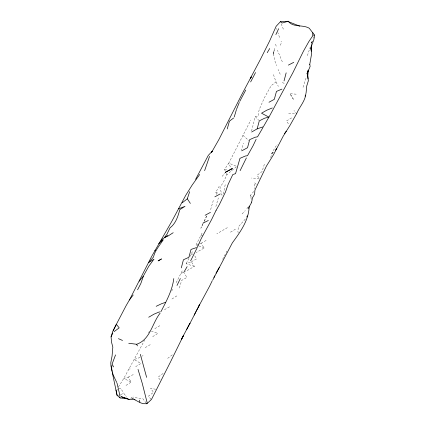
<?xml version="1.0" encoding="UTF-8"?>
<svg xmlns="http://www.w3.org/2000/svg" width="425" height="425" viewBox="0 0 425 425"><rect width="100%" height="100%" fill="white"/><g stroke="black" fill="none" stroke-linecap="round" stroke-linejoin="round"><path stroke-width="0.32" stroke-dasharray="2.12 1.59" d="M273.881 51.765L273.349 54.798L274.566 48.546C272.696 54.331 274.396 60.249 276.558 65.678M311.753 43.037L312.603 39.467M311.732 43.026L311.87 41.756L313.177 40.816M223.385 193.986L225.192 184.673M273.456 74.609L276.006 81.956L271.139 85.669L264.419 97.718L259.558 108.827L258.751 111.366L258.225 116.142L255.308 116.625L251.079 132.828M210.635 209.647L213.377 200.175M241.299 151.066L243.472 143.204M215.879 206.513L218.333 197.96M179.403 288.049L181.645 280.442L186.942 277.403L184.147 273.031M311.185 44.03L311.87 41.756M303.041 87.284L306.122 77.892M307.413 55.627L309.241 50.023M309.756 48.625L310.845 45.167M264.361 164.273L262.039 171.567L256.939 175.36L259.648 178.585L251.552 178.048M313.06 38.239L313.443 37.076M176.173 282.694L182.585 270.178M270.619 157.548L271.973 153.903L274.125 151.539M116.918 390.23L117.38 389.13M204.228 221.398L207.007 215.262L203.91 221.802M192.392 251.69L185.922 264.122M203.081 223.545L200.866 228.193L203.729 222.424M225.197 171.057L224.628 169.288L228.799 163.126L236.868 166.494L231.8 170.409L226.876 174.909L223.555 181.794L219.911 187.781L222.062 195.133L220.352 194.342M202.098 233.059L195.686 245.57M118.426 386.957L123.765 378.462L144.654 340.159M222.668 259.303L226.955 251.048M231.8 170.409L228.799 163.126L250.819 120.062M148.569 332.796L149.457 331.112M159.789 312.471L160.347 311.413M280.165 45.289L281.589 42.627L281.042 41.268M216.697 194.469L215.788 192.233L219.215 186.309M271.973 153.903L271.724 153.547L275.06 147.491L277.286 144.319M171.604 291.098L172.959 288.931M246.851 208.739L248.2 206.901M245.305 219.077L238.303 226.876L237.904 232.039L238.489 232.528M253.741 191.478L250.176 195.606L251.722 200.52M222.148 176.354L225.579 172.237M242.101 213.918L245.241 210.657M271.724 153.547L273.992 151.348M130.634 398.384L133.519 396.026M167.657 358.365L172.747 354.519M163.131 373.421L158.031 377.219L160.783 380.614M125.997 385.422L131.213 382.07L128.084 377.203L123.765 378.462L131.213 382.07M171.944 299.003L177.172 295.694M194.374 266.358L186.107 263.734L191.324 261.795L194.374 266.358L185.401 271.639M199.787 243.711L201.046 243.318L204.127 248.003L196.185 252.556M152.676 336.648L157.919 333.397L151.438 331.277M135.655 366.685L140.909 363.497L133.997 359.433L137.727 358.418L141.472 356.437M291.651 117.879L286.392 121.045L289.271 124.939M227.396 227.635L216.83 233.803M230.446 232.178L235.71 229.032M154.822 328.663L160.103 325.555M145.222 347.618L150.503 344.51M164.422 309.713L169.724 306.701M201.046 243.318L206.348 240.311M191.324 261.795L196.642 258.852L194.528 255.499M142.003 356.15L143.076 355.587M128.084 377.203L133.461 374.483M118.32 395.526L120.158 394.793M120.769 394.543L123.829 393.322L126.719 397.248M131.67 398.687L134.768 397.593L143.06 398.916L145.966 402.895M131.782 398.592L134.768 397.593M199.16 243.907L196.026 244.89L198.342 245.783M180.923 273.291L183.223 272.648M200.775 235.588L203.118 235.062M190.942 254.389L193.471 253.826M118.814 388.402L120.62 388.137L123.829 393.322M128.685 369.065L130.151 368.921M288.649 113.496L296.618 113.56L293.978 110.585M290.349 93.76L297.665 94.27M224.628 169.288L227.885 169.798M155.688 389.3L150.588 388.237L153.521 392.328L148.431 396.169L151.151 399.431M198.921 246.006L204.127 248.003M282.312 82.524L284.229 83.38M215.788 192.233L218.073 193.285M242.903 135.304L248.885 140.622M255.308 116.625L258.713 120.286M256.185 184.418L254.612 182.644L254.888 188.785M250.176 195.606L252.344 198.061M276.006 81.956L278.359 86.381M226.1 173.304L226.876 174.909M280.213 74.248L278.072 69.488M282.322 61.843L277.461 50.208M283.369 29.198L280.803 22.78M279.528 37.458L277.807 32.443M276.532 28.401L276.877 29.532M275.612 44.126L276.319 46.697M293.383 99.269L290.052 93.782L293.383 99.269"/><path stroke-width="0.64" d="M306.074 92.995L306.733 86.036L308.337 80.824L307.493 73.998M111.86 365.5C110.851 371.684 114.256 377.065 116.71 382.431M249.188 206.13C248.923 220.23 240.295 231.97 232.342 242.877C225.84 255.239 219.268 267.564 212.798 279.942M211.432 152.612L218.864 139.597L241.427 95.237L260.36 59.495L269.604 41.039L276.133 26.302L280.42 21.702L288.251 21.25C292.974 27.763 302.818 24.342 309.283 28.247L314.208 34.749C315.191 39.865 311.196 43.818 311.111 48.737L311.525 44.928M312.88 32.704L312.625 36.008L308.848 41.586L303.397 51.292L292.862 72.744L269.795 115.584L263.256 126.953M309.703 64.696L311.7 53.21L311.132 50.081L311.583 44.954M307.673 76.824L308.369 70.082L307.913 71.756M296.746 113.39C299.636 106.59 305.224 101.134 305.931 93.489M173.788 278.582C172.3 290.503 166.451 301.012 161.006 311.552M181.31 267.867L183.425 259.771L188.87 257.311L191.038 249.411L196.632 247.531M284.043 80.925L286.168 72.845M251.855 131.899L257.152 128.865L259.293 120.865L264.679 118.171L268.919 117.119L261.524 113.204L266.82 110.187L272.324 107.945M227.226 128.95L229.431 121.178L233.66 117.975M234.233 116.976L236.348 109.873M112.104 371.317L110.936 365.898L110.792 362.7L112.067 356.017L112.827 347.108L111.536 342.215L111.063 336.85L112.737 331.426L116.301 324.44L113.231 330.692M308.13 70.205L306.983 73.913L310.128 66.438L309.809 64.462M139.389 400.169L140.027 402.624L143.071 403.676L146.832 403.75L147.156 402.751L142.242 383.313L138.029 369.41M313.825 35.912L314.208 34.749M182.245 202.778L187.303 198.81L189.662 191.659M209.541 156.4L204.622 170.637M143.352 276.319L140.803 283.576L137.578 289.808M236.528 109.321L239.307 102.409M115.531 354.902L112.12 364.044L113.555 366.934M197.258 247.52L201.19 238.691L211.597 219.56L216.043 210.449M177.007 285.451L180.333 278.587M111.063 336.85L112.838 332.993M170.717 361.447L183.457 335.511L181.443 339.309L189.986 323.181L186.74 329.37M199.713 174.473L192.174 185.05L185.72 195.346L171.944 221.096L151.475 256.758L129.428 300.007M213.924 277.467L214.673 275.878M275.868 34.579L278.672 28.703M256.126 139.315L253.045 145.77L247.483 155.741L245.453 155.98L239.982 158.323L235.53 173.671L232.815 174.526L228.156 184.328L225.553 191.829L219.433 204.468L216.054 210.428M209.371 286.652L212.288 280.659M116.36 324.317L126.076 305.724L129.513 299.795L133.211 294.993M240.125 170.648L246.388 157.909M255.537 72.558L250.644 81.94M194.209 315.084L195.978 311.509M196.95 248.205L190.628 260.86M196.318 311.042L189.646 324.004M196.26 310.941L209.153 287.018M251.265 202.273L251.913 201.137L252.344 198.061L254.575 194.283L254.947 190.012L266.379 166.207L273.482 154.748L283.215 136.154L289.898 125.55L296.666 113.576M239.785 101.331L245.783 89.999M216.001 273.179L219.263 267.506M196.462 310.76L199.713 304.571L198.836 305.857M170.521 361.861L151.969 398.507L151.374 399.537L146.832 403.75M195.612 179.334L208.282 155.401L212.362 151.061L211.74 152.118M248.274 208.457L251.627 202.428M262.99 127.495L257.571 136.797L255.112 137.248L249.656 139.66L247.525 147.714L242.192 150.593M305.049 96.188L305.633 95.142M183.701 272.584L187.122 266.656M267.213 52.689L269.732 48.503M160.119 313.151C152.054 323.351 150.344 339.501 136.691 344.271L128.743 343.272M154.838 250.734L155.205 250.155M246.744 216.962L247.462 215.911M284.553 133.556L286.28 131.176M139.235 281.228L143.427 275.968L148.702 266.363L154.004 259.128L148.607 262.698L153.51 257.029C154.966 250.293 159.8 245.443 163.211 239.732L158.684 243.759L162.594 238.935L167.785 235.487M275.421 150.126L276.712 148.708M114.07 331.643L119.181 327.877L116.392 324.344M173.203 232.703L168.072 236.002L164.326 237.66L166.94 234.276L170.021 227.853C175.791 223.508 178.022 216.314 179.807 209.615L185.04 206.337L178.516 208.824M161.261 259.08L158.111 260.897L161.58 258.883M148.708 317.236L153.993 314.171L159.471 311.838M268.983 102.26L274.306 99.338L276.468 91.412L281.95 89.091M214.859 196.839L220.192 193.938M205.126 215.278L210.46 212.383M288.373 65.11L293.744 62.353M202.964 223.173L208.346 220.474M156.172 306.303L161.585 303.721L165.713 302.276M288.251 21.25L282.248 23.008L280.42 21.702M257.152 128.865L262.735 126.942M129.397 399.388L135.065 399.697M115.998 390.049L117.109 395.409L120.185 397.943L128.143 398.958L129.195 399.558L121.279 396.711L127.516 398.756M287.443 21.287L299.747 26.143M118.437 338.661L122.522 340.452M134.173 399.479L139.602 402.353M119.436 396.977L120.185 397.943M187.303 198.81L190.363 203.4M136.691 344.271L137.403 345.886M140.346 354.333L146.63 377.368M112.328 372.794L117.109 395.409M120.094 396.318L116.992 383.026M307.525 74.035L308.04 78.88M311.052 47.584L311.36 51.202M310.988 47.627L311.132 50.081M251.037 77.207L250.5 78.306L251.186 76.904L251.037 77.207M232.337 168.55L225.303 172.348L232.337 168.55"/></g></svg>
